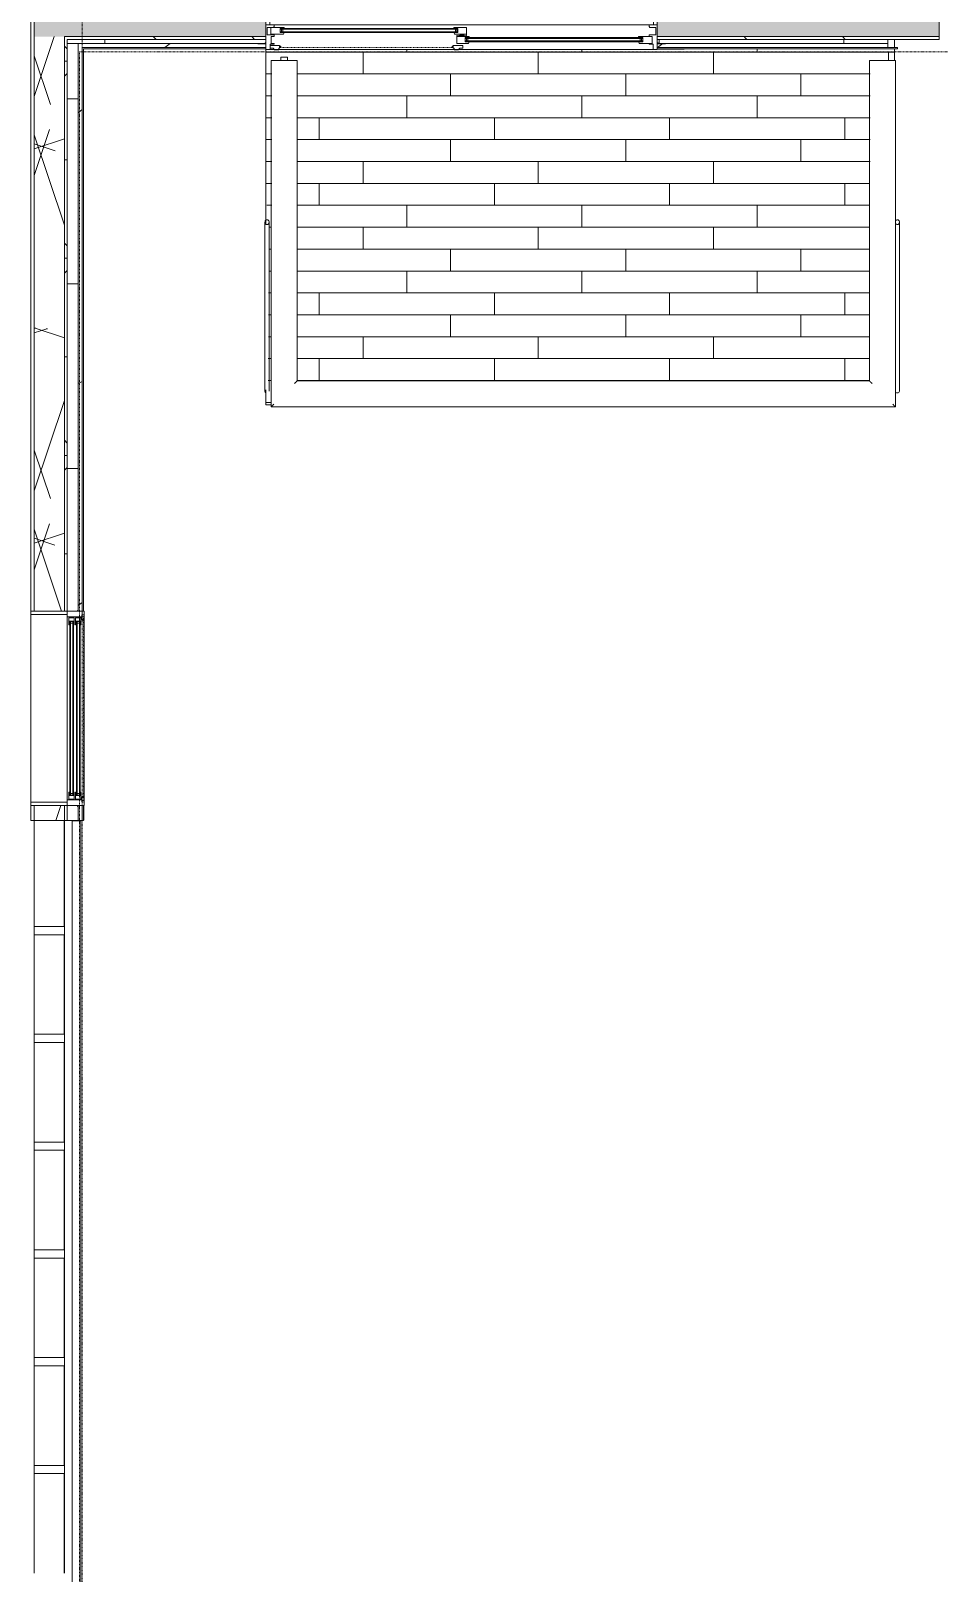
# Model space of a CAD drawing. Header units: inches. Extents: x -1559 to 1959, y 9767 to 12269.
# Drawn here: x 459 to 624.9, y 10969.5 to 11251.2 of the extents above; entities that cross this region are included whole.
import ezdxf

# ---------------------------------------------------------------- set-up
doc = ezdxf.new("R2010")
doc.units = ezdxf.units.IN
doc.header["$MEASUREMENT"] = 0
for name, pattern in [('Dash', [0.25, 0.125, -0.125]), ('Dash 1_16_', [0.125, 0.0625, -0.0625]), ('Double Dash 3_8_', [1, 0.375, -0.125, 0.125, -0.125, 0.125, -0.125])]:
    doc.linetypes.add(name, pattern=pattern)
for name, color, linetype, lineweight in [('0-1', 7, 'Continuous', 5), ('0-2', 7, 'Continuous', 9), ('0-3', 250, 'Double Dash 3_8_', 15), ('A-DETL-GENF', 92, 'Continuous', 9), ('A-DETL-GENF-1', 7, 'Continuous', 9), ('A-DETL-GENF-HDLN-1', 7, 'Dash', 9), ('A-DETL-GENF-HDLN-2', 1, 'Continuous', 9), ('A-DOOR', 31, 'Continuous', 9), ('A-DOOR-1', 7, 'Continuous', 9), ('A-DOOR-FRAM-1', 7, 'Continuous', 9), ('A-FLOR-1', 7, 'Continuous', 9), ('A-FLOR-HRAL-1', 7, 'Continuous', 9), ('A-FLOR-PATT-1', 252, 'Continuous', 9), ('A-GLAZ', 151, 'Continuous', 9), ('A-GLAZ-1', 7, 'Continuous', 9), ('A-GLAZ-CWMG-1', 7, 'Continuous', 9), ('A-GLAZ-CWMG-2', 252, 'Continuous', 9), ('A-WALL-1', 7, 'Continuous', 9), ('A-WALL-PATT-1', 8, 'Continuous', 9), ('A-WALL-PATT-2', 253, 'Continuous', 9), ('C-PROP-LINE-2', 250, 'Dash 1_16_', 15), ('S-BEAM-1', 7, 'Continuous', 9)]:
    doc.layers.add(name, color=color, linetype=linetype, lineweight=lineweight)
pattern_1 = [(216.87, (36, 90), (269.999678, 180.000482), [45, -405]), (206.565, (90, 63), (-90.00047, -89.99987), [100.623, -100.623]), (198.435, (90, 18), (-179.999294, -90.00048), [56.921, -227.684])]
pattern_2 = [(0, (0, 0), (0, 33.75), []), (90, (0, 0), (-33.75, 2e-15), [])]
pattern_3 = [(0, (0, 0), (0, 17.993), []), (315, (0, 0), (17.993039, 0), [25.446, -25.446]), (45, (0, 0), (17.993039, 0), [25.446, -25.446])]
pattern_4 = [(161.57, (1.8, 1.8), (-14.4010124, -0.0012439), [0, -102.456, 11.376, 0]), (18.43, (-1.8, 1.8), (-14.4010124, 0.0012439), [0, -102.456, 11.376, 0]), (108.43, (1.8, 1.8), (7.1973965, -36.003153), [34.146, -79.686]), (71.57, (-1.8, 1.8), (7.1973965, 36.003153), [34.146, -79.686])]

# ---------------------------------------------------------------- blocks, each defined once
blk = doc.blocks.new('Rectangular Mullion - Stud - Base_Head-1769174-KEY PLAN - 3RD FLOOR')
at = {"layer": 'A-GLAZ-CWMG-2'}
h = blk.add_hatch(dxfattribs=at)
h.set_pattern_fill('FP_6', color=256, style=0, pattern_type=2)
h.set_pattern_definition([(90, (-3406.924, 11077.751), (-8, 5e-16), [])])
h.paths.add_polyline_path([(-3404.17, 11067.91), (-3404.17, 11086.09), (-3409.67, 11086.09), (-3409.67, 11067.91)], flags=0)
at = {"layer": 'A-GLAZ-CWMG-1'}
for p, q in [((-3409.67, 11086.09), (-3409.67, 11067.91)), ((-3404.17, 11067.91), (-3404.17, 11086.09))]:
    blk.add_line(p, q, dxfattribs=at)
blk = doc.blocks.new('Rectangular Mullion - Stud - Vertical-3211723-KEY PLAN - 3RD FLOOR')
at = {"layer": 'A-GLAZ-CWMG-1'}
for p, q in [((0, 2.75), (1.5, 2.75)), ((0, -2.75), (0, 2.75)), ((1.5, 2.75), (1.5, -2.75)), ((1.5, -2.75), (0, -2.75))]:
    blk.add_line(p, q, dxfattribs=at)
blk = doc.blocks.new('Rectangular Mullion - Stud - Vertical-V3-KEY PLAN - 3RD FLOOR')
at = {"layer": 'A-GLAZ-CWMG-1'}
for p, q in [((0, 2.75), (1.5, 2.75)), ((0, -2.75), (0, 2.75)), ((1.5, 2.75), (1.5, -2.75)), ((1.5, -2.75), (0, -2.75))]:
    blk.add_line(p, q, dxfattribs=at)
blk = doc.blocks.new('Rectangular Mullion - Stud - Vertical-V4-KEY PLAN - 3RD FLOOR')
at = {"layer": 'A-GLAZ-CWMG-1'}
for p, q in [((0, 2.75), (1.5, 2.75)), ((0, -2.75), (0, 2.75)), ((1.5, 2.75), (1.5, -2.75)), ((1.5, -2.75), (0, -2.75))]:
    blk.add_line(p, q, dxfattribs=at)
blk = doc.blocks.new('Rectangular Mullion - Stud - Vertical-V5-KEY PLAN - 3RD FLOOR')
at = {"layer": 'A-GLAZ-CWMG-1'}
for p, q in [((0, 2.75), (1.5, 2.75)), ((0, -2.75), (0, 2.75)), ((1.5, 2.75), (1.5, -2.75)), ((1.5, -2.75), (0, -2.75))]:
    blk.add_line(p, q, dxfattribs=at)
blk = doc.blocks.new('Rectangular Mullion - Stud - Vertical-V6-KEY PLAN - 3RD FLOOR')
at = {"layer": 'A-GLAZ-CWMG-1'}
for p, q in [((0, 2.75), (1.5, 2.75)), ((0, -2.75), (0, 2.75)), ((1.5, 2.75), (1.5, -2.75)), ((1.5, -2.75), (0, -2.75))]:
    blk.add_line(p, q, dxfattribs=at)
blk = doc.blocks.new('Rectangular Mullion - Stud - Vertical-V7-KEY PLAN - 3RD FLOOR')
at = {"layer": 'A-GLAZ-CWMG-1'}
for p, q in [((0, 2.75), (1.5, 2.75)), ((0, -2.75), (0, 2.75)), ((1.5, 2.75), (1.5, -2.75)), ((1.5, -2.75), (0, -2.75))]:
    blk.add_line(p, q, dxfattribs=at)
blk = doc.blocks.new('Window-Double_Hung-Marvin-Essential - ESDH3066 - 3rd floor-3357215-KEY PLAN - 3RD FLOOR')
at = {"layer": 'A-DETL-GENF-HDLN-1'}
blk.add_line((16.1, 4.84), (-16.5, 4.84), dxfattribs=at)
at = {"layer": 'A-DETL-GENF-HDLN-2'}
for p, q in [((-19.25, 3.86), (-19.25, 3.81)), ((-17.75, 3.86), (-19.25, 3.86)), ((-19.25, 3.81), (-17.9, 3.81)), ((-17.9, 3.81), (-17.9, 3.7)), ((-17.9, 3.7), (-17.75, 3.7)), ((-17.75, 4.91), (-17.16, 4.91)), ((-17.75, 4.91), (-17.75, 1.81)), ((-17.08, 4.5), (-17.16, 4.91)), ((-17.08, 4.5), (-16.19, 4.5)), ((-16.85, 4.87), (-16.85, 4.5)), ((-16.3, 4.87), (-16.85, 4.87)), ((-16.38, 4.4), (-16.72, 4.4)), ((-16.72, 4.4), (-16.72, 1.81)), ((-15.34, 4.31), (-16.56, 4.31)), ((-16.56, 3.37), (-16.56, 4.31)), ((-16.56, 3.37), (-15.34, 3.37)), ((-15.34, 3.09), (-16.56, 3.09)), ((-16.56, 2.16), (-16.56, 3.09)), ((-16.38, 4.5), (-16.38, 4.4)), ((-16.3, 4.64), (-16.3, 4.87)), ((-16.18, 4.64), (-16.3, 4.64)), ((-16.19, 4.59), (-16.1, 4.59)), ((-16.19, 4.5), (-16.19, 4.59)), ((-16.18, 4.84), (-16.1, 4.84)), ((-16.18, 4.84), (-16.18, 4.64)), ((-16.1, 4.59), (-16.1, 4.84)), ((-15.94, 3.49), (-15.94, 4.21)), ((-15.94, 4.21), (-15.28, 4.21)), ((-15.28, 3.49), (-15.94, 3.49)), ((-15.94, 2.27), (-15.94, 2.99)), ((-15.94, 2.99), (-15.28, 2.99)), ((-15.84, 3.51), (-15.84, 4.2)), ((-15.84, 2.29), (-15.84, 2.98)), ((-15.54, 3.63), (-15.54, 4.07)), ((-15.54, 2.42), (-15.54, 2.85)), ((-15.34, 4.31), (-15.28, 4.25)), ((-15.34, 3.37), (-15.28, 3.44)), ((-15.34, 3.09), (-15.28, 3.03)), ((-15.28, 4.21), (-15.28, 4.25)), ((-15.28, 3.44), (-15.28, 3.49)), ((-15.28, 2.99), (-15.28, 3.03)), ((15.34, 4.31), (15.28, 4.25)), ((15.28, 4.21), (15.28, 4.25)), ((15.94, 4.21), (15.28, 4.21)), ((15.28, 3.44), (15.28, 3.49)), ((15.28, 3.49), (15.94, 3.49)), ((15.34, 3.37), (15.28, 3.44)), ((15.34, 3.09), (15.28, 3.03)), ((15.28, 2.99), (15.28, 3.03)), ((15.94, 2.99), (15.28, 2.99)), ((15.34, 4.31), (16.56, 4.31)), ((16.56, 3.37), (15.34, 3.37)), ((15.34, 3.09), (16.56, 3.09)), ((15.54, 3.63), (15.54, 4.07)), ((15.54, 2.42), (15.54, 2.85)), ((15.84, 3.51), (15.84, 4.2)), ((15.84, 2.29), (15.84, 2.98)), ((15.94, 3.49), (15.94, 4.21)), ((15.94, 2.27), (15.94, 2.99)), ((16.18, 4.84), (16.1, 4.84)), ((16.1, 4.59), (16.1, 4.84)), ((16.19, 4.59), (16.1, 4.59)), ((16.18, 4.84), (16.18, 4.64)), ((16.18, 4.64), (16.3, 4.64)), ((16.19, 4.5), (16.19, 4.59)), ((17.08, 4.5), (16.19, 4.5)), ((16.3, 4.64), (16.3, 4.87)), ((16.3, 4.87), (16.85, 4.87)), ((16.38, 4.5), (16.38, 4.4)), ((16.38, 4.4), (16.72, 4.4)), ((16.56, 3.37), (16.56, 4.31)), ((16.56, 2.16), (16.56, 3.09)), ((16.72, 4.4), (16.72, 1.81)), ((16.85, 4.87), (16.85, 4.5)), ((17.08, 4.5), (17.16, 4.91)), ((17.75, 4.91), (17.16, 4.91)), ((17.75, 4.91), (17.75, 1.81)), ((17.75, 3.86), (19.25, 3.86)), ((17.9, 3.7), (17.75, 3.7)), ((17.9, 3.81), (17.9, 3.7)), ((19.25, 3.81), (17.9, 3.81)), ((19.25, 3.86), (19.25, 3.81)), ((-16.72, 1.81), (-17.75, 1.81)), ((-17.13, 1.78), (-17.13, -4.81)), ((-16.56, 2.16), (-15.34, 2.16)), ((-15.28, 2.27), (-15.94, 2.27)), ((-15.34, 2.16), (-15.28, 2.22)), ((-15.28, 2.22), (-15.28, 2.27)), ((15.28, 2.22), (15.28, 2.27)), ((15.28, 2.27), (15.94, 2.27)), ((15.34, 2.16), (15.28, 2.22)), ((16.56, 2.16), (15.34, 2.16)), ((16.72, 1.81), (17.75, 1.81)), ((17.12, -4.81), (17.12, 1.78)), ((-17.13, -4.81), (-17.75, -4.81)), ((17.12, -4.81), (17.75, -4.81))]:
    blk.add_line(p, q, dxfattribs=at)
at = {"layer": 'A-GLAZ'}
for p, q in [((15.84, 4.2), (-15.84, 4.2)), ((15.84, 4.07), (-15.84, 4.07)), ((15.84, 3.63), (-15.84, 3.63)), ((15.84, 3.51), (-15.84, 3.51)), ((15.84, 2.98), (-15.84, 2.98)), ((15.84, 2.85), (-15.84, 2.85)), ((15.84, 2.42), (-15.84, 2.42)), ((15.84, 2.29), (-15.84, 2.29))]:
    blk.add_line(p, q, dxfattribs=at)
at = {"layer": 'A-GLAZ-1'}
for p, q in [((17.75, 4.91), (-17.75, 4.91)), ((-17.75, 4.91), (-17.75, 1.81)), ((17.75, 1.81), (17.75, 4.91)), ((20.4, 4.87), (17.75, 4.87)), ((17.75, 4.81), (20.4, 4.81)), ((20.4, 4.81), (20.4, 4.87)), ((-17.75, 1.81), (17.75, 1.81)), ((-17.75, 1.78), (-17.75, -4.81)), ((17.75, -4.81), (17.75, 1.78)), ((-17.75, -4.81), (17.75, -4.81))]:
    blk.add_line(p, q, dxfattribs=at)
blk = doc.blocks.new('Rectangular Mullion - Stud - Base_Head-2194499-KEY PLAN - 3RD FLOOR')
at = {"layer": 'A-GLAZ-CWMG-2'}
h = blk.add_hatch(dxfattribs=at)
h.set_pattern_fill('FP_9', color=256, style=0, pattern_type=2)
h.set_pattern_definition([(90, (-3406.924, 11097.291), (-8, 5e-16), [])])
h.paths.add_polyline_path([(-3404.17, 11087.59), (-3404.17, 11106.99), (-3409.67, 11106.99), (-3409.67, 11087.59)], flags=0)
at = {"layer": 'A-GLAZ-CWMG-1'}
for p, q in [((-3409.67, 11106.99), (-3409.67, 11087.59)), ((-3404.17, 11087.59), (-3404.17, 11106.99))]:
    blk.add_line(p, q, dxfattribs=at)
blk = doc.blocks.new('Door-Sliding-Marvin-2_Panel_Patio_Door-Essential - MARVIN ESSENTIAL SLIDING - 6_-0_X6_-10_ - 3RD FLOOR-V14-KEY PLAN - 3RD FLOOR')
at = {"layer": 'A-DETL-GENF'}
for p, q in [((-37.25, 3.19), (-37.25, 3.23)), ((-35.75, 3.23), (-37.25, 3.23)), ((-35.91, 3.19), (-37.25, 3.19)), ((-35.91, 3.19), (-35.91, 3.08)), ((-35.75, 3.08), (-35.91, 3.08)), ((-35, 4.28), (-35.75, 4.28)), ((-35.75, 4.28), (-35.75, -0.19)), ((-35, 3.31), (-35, 4.28)), ((-34.25, 3.31), (-35, 3.31)), ((-34.81, 3.19), (-32.46, 3.19)), ((-34.81, 1.94), (-34.81, 3.19)), ((-34.25, 3.19), (-34.25, 3.31)), ((-32.38, 2.87), (-33.09, 2.87)), ((-33.09, 2.87), (-33.09, 2.12)), ((-32.98, 2.72), (-32.98, 2.87)), ((-32.46, 3.19), (-32.38, 2.87)), ((-35.5, 1.63), (-35.5, 0.25)), ((-35.5, 1.63), (-34.25, 1.63)), ((-35.5, 0.25), (-34.39, 0.25)), ((-32.41, 1.94), (-34.81, 1.94)), ((-34.39, 0.25), (-34.25, 0.1)), ((-34.25, 1.63), (-34.25, 1.94)), ((-34.25, -0.19), (-34.25, 0.1)), ((-33.09, 2.12), (-32.34, 2.12)), ((-32.98, 2.27), (-32.98, 2.12)), ((-32.34, 2), (-32.41, 1.94)), ((-32.34, 2.12), (-32.34, 2)), ((-35.75, -0.19), (-34.25, -0.19)), ((-35.06, -0.22), (-35.75, -0.22)), ((-35.75, -0.22), (-35.75, -4.19)), ((-35.06, -4.19), (-35.06, -0.22)), ((35.06, -0.22), (35.06, -4.19)), ((35.75, -0.22), (35.06, -0.22)), ((35.75, -4.19), (35.75, -0.22)), ((-35.75, -4.19), (-35.06, -4.19)), ((35.06, -4.19), (35.75, -4.19))]:
    blk.add_line(p, q, dxfattribs=at)
at = {"layer": 'A-DETL-GENF-1'}
for p, q in [((-32.87, 2.72), (-32.87, 2.27)), ((-32.61, 2.72), (-32.61, 2.27))]:
    blk.add_line(p, q, dxfattribs=at)
at = {"layer": 'A-DETL-GENF-HDLN-1'}
blk.add_line((1.75, 3.94), (33.01, 3.94), dxfattribs=at)
at = {"layer": 'A-DETL-GENF-HDLN-2'}
for p, q in [((-1.29, 3.19), (-1.38, 2.87)), ((-1.38, 2.87), (-0.66, 2.87)), ((0.87, 3.19), (-1.29, 3.19)), ((-0.77, 2.72), (-0.77, 2.87)), ((-0.66, 2.87), (-0.66, 2.12)), ((-0.24, 4.05), (-0.24, 3.53)), ((0.34, 4.05), (-0.24, 4.05)), ((-0.24, 3.53), (1.51, 3.53)), ((0.6, 4.36), (0.34, 4.05)), ((1.35, 4.36), (0.6, 4.36)), ((0.87, 1.72), (0.87, 3.19)), ((1.35, 4.05), (1.35, 4.36)), ((1.35, 4.05), (1.51, 4.05)), ((1.51, 3.69), (1.51, 4.05)), ((1.71, 3.69), (1.51, 3.69)), ((1.51, 3.65), (1.75, 3.65)), ((1.51, 3.53), (1.51, 3.65)), ((1.64, 3.83), (1.64, 3.94)), ((1.75, 3.94), (1.64, 3.94)), ((1.64, 3.83), (1.71, 3.83)), ((1.71, 3.83), (1.71, 3.69)), ((1.75, 3.65), (1.75, 3.94)), ((33.01, 3.94), (33.12, 3.94)), ((33.01, 3.65), (33.01, 3.94)), ((33.25, 3.65), (33.01, 3.65)), ((33.12, 3.83), (33.05, 3.83)), ((33.05, 3.83), (33.05, 3.69)), ((33.05, 3.69), (33.25, 3.69)), ((33.12, 3.83), (33.12, 3.94)), ((33.25, 3.69), (33.25, 4.05)), ((33.41, 4.05), (33.25, 4.05)), ((33.25, 3.53), (33.25, 3.65)), ((35, 3.53), (33.25, 3.53)), ((33.41, 4.05), (33.41, 4.36)), ((33.41, 4.36), (34.16, 4.36)), ((34.16, 4.36), (34.42, 4.05)), ((34.25, 3.19), (34.25, 3.31)), ((34.25, 3.31), (35, 3.31)), ((34.81, 3.19), (34.25, 3.19)), ((34.42, 4.05), (35, 4.05)), ((34.81, 1.94), (34.81, 3.19)), ((35, 4.28), (35.75, 4.28)), ((35, 3.31), (35, 4.28)), ((35.75, 4.28), (35.75, -0.19)), ((35.75, 3.23), (37.25, 3.23)), ((35.75, 3.08), (35.9, 3.08)), ((35.9, 3.19), (35.9, 3.08)), ((35.9, 3.19), (37.25, 3.19)), ((37.25, 3.19), (37.25, 3.23)), ((-32.87, 2.72), (-32.87, 2.27)), ((-32.61, 2.72), (-32.61, 2.27)), ((-0.66, 2.12), (-1.41, 2.12)), ((-1.41, 2.12), (-1.41, 2)), ((-1.41, 2), (-1.34, 1.94)), ((-1.34, 1.94), (0.87, 1.94)), ((-1.14, 2.72), (-1.14, 2.27)), ((-0.88, 2.72), (-0.88, 2.27)), ((0.24, 1.82), (-0.88, 1.72)), ((-0.88, 0.25), (-0.88, 1.72)), ((-0.88, 1.5), (1.29, 1.5)), ((1.34, 0.25), (-0.88, 0.25)), ((-0.77, 2.27), (-0.77, 2.12)), ((-0.43, 1.68), (0.43, 1.76)), ((-0.43, 1.58), (-0.43, 1.68)), ((-0.24, 1.58), (-0.43, 1.58)), ((-0.24, 1.62), (0.87, 1.72)), ((-0.24, 1.62), (-0.24, 1.7)), ((-0.24, 1.51), (-0.24, 1.58)), ((0.24, 1.93), (0.24, 1.86)), ((0.24, 1.86), (0.43, 1.86)), ((0.24, 1.82), (0.24, 1.74)), ((0.43, 1.86), (0.43, 1.76)), ((0.66, 1.19), (0.66, 0.44)), ((1.37, 1.19), (0.66, 1.19)), ((0.66, 0.44), (1.41, 0.44)), ((0.77, 1.04), (0.77, 1.19)), ((0.77, 0.58), (0.77, 0.44)), ((0.88, 1.04), (0.88, 0.58)), ((1.14, 1.04), (1.14, 0.58)), ((1.29, 1.5), (1.37, 1.19)), ((1.41, 0.31), (1.34, 0.25)), ((1.41, 0.44), (1.41, 0.31)), ((33.16, 0.44), (32.41, 0.44)), ((32.41, 0.44), (32.41, 0.31)), ((32.41, 0.31), (32.47, 0.25)), ((32.52, 1.5), (32.44, 1.19)), ((32.44, 1.19), (33.16, 1.19)), ((32.47, 0.25), (34.84, 0.25)), ((34.84, 1.5), (32.52, 1.5)), ((32.68, 1.04), (32.68, 0.58)), ((32.93, 1.04), (32.93, 0.58)), ((33.04, 1.04), (33.04, 1.19)), ((33.04, 0.58), (33.04, 0.44)), ((33.16, 1.19), (33.16, 0.44)), ((34.81, 1.94), (34.25, 1.94)), ((34.25, 1.63), (34.25, 1.94)), ((35.5, 1.63), (34.25, 1.63)), ((34.39, 0.25), (34.25, 0.1)), ((34.25, -0.19), (34.25, 0.1)), ((35.5, 0.25), (34.39, 0.25)), ((34.84, 0.25), (34.84, 1.5)), ((35.5, 1.63), (35.5, 0.25)), ((35.75, -0.19), (34.25, -0.19))]:
    blk.add_line(p, q, dxfattribs=at)
at = {"layer": 'A-DOOR'}
for p, q in [((-32.98, 2.87), (-0.77, 2.87)), ((-32.98, 2.72), (-0.77, 2.72)), ((-32.98, 2.27), (-0.77, 2.27)), ((-32.98, 2.12), (-0.77, 2.12)), ((0.77, 1.19), (33.04, 1.19)), ((0.77, 1.04), (33.04, 1.04)), ((0.77, 0.58), (33.04, 0.58)), ((0.77, 0.44), (33.04, 0.44))]:
    blk.add_line(p, q, dxfattribs=at)
at = {"layer": 'A-DOOR-1'}
for p, q in [((-35.75, 4.25), (-40.68, 4.25)), ((-40.68, 4.25), (-40.68, 4.19))]:
    blk.add_line(p, q, dxfattribs=at)
at = {"layer": 'A-DOOR-FRAM-1'}
for p, q in [((35.75, 4.28), (-35.75, 4.28)), ((-35.75, 4.28), (-35.75, -0.19)), ((35.75, -0.19), (35.75, 4.28)), ((-35.75, -0.19), (35.75, -0.19))]:
    blk.add_line(p, q, dxfattribs=at)
blk = doc.blocks.new('Railing - Baluster_01-2700443-KEY PLAN - 3RD FLOOR')
at = {"layer": 'A-FLOR-HRAL-1'}
for p, q in [((-0.59, 1.18), (0.59, 1.18)), ((-0.59, 0.59), (-0.59, 1.18)), ((0.59, 1.18), (0.59, 0.59))]:
    blk.add_line(p, q, dxfattribs=at)
blk = doc.blocks.new('Railing - Railing-3282124-KEY PLAN - 3RD FLOOR')
at = {"layer": 'A-FLOR-HRAL-1'}
for p, q in [((-3366.37, 11245.78), (-3366.37, 11182.53)), ((-3366.37, 11245.78), (-3365.9, 11245.78)), ((-3365.9, 11245.78), (-3362.12, 11245.78)), ((-3362.12, 11245.78), (-3361.65, 11245.78)), ((-3361.65, 11187.25), (-3361.65, 11245.78)), ((-3257.05, 11245.78), (-3257.05, 11187.25)), ((-3257.05, 11245.78), (-3256.58, 11245.78)), ((-3256.58, 11245.78), (-3252.8, 11245.78)), ((-3252.8, 11245.78), (-3252.32, 11245.78)), ((-3252.32, 11216.27), (-3252.32, 11245.78)), ((-3252.32, 11182.53), (-3252.32, 11211.94)), ((-3257.05, 11187.25), (-3361.65, 11187.25)), ((-3366.37, 11182.53), (-3252.32, 11182.53))]:
    blk.add_line(p, q, dxfattribs=at)
for points, knots in [([(-3362.12, 11186.78), (-3362.08, 11186.82), (-3362.02, 11186.88), (-3361.94, 11186.96), (-3361.89, 11187.01), (-3361.86, 11187.04), (-3361.82, 11187.08), (-3361.79, 11187.11), (-3361.77, 11187.13), (-3361.74, 11187.16), (-3361.71, 11187.19), (-3361.68, 11187.22), (-3361.66, 11187.24), (-3361.65, 11187.25), (-3361.65, 11187.25)], [0, 0, 0, 0, 0.166667, 0.25, 0.333333, 0.375, 0.416667, 0.5, 0.541667, 0.583333, 0.666667, 0.75, 0.833333, 1, 1, 1, 1]), ([(-3256.58, 11186.78), (-3256.62, 11186.82), (-3256.68, 11186.88), (-3256.76, 11186.96), (-3256.8, 11187.01), (-3256.84, 11187.04), (-3256.87, 11187.08), (-3256.9, 11187.11), (-3256.93, 11187.13), (-3256.96, 11187.16), (-3256.99, 11187.19), (-3257.01, 11187.22), (-3257.04, 11187.24), (-3257.05, 11187.25), (-3257.05, 11187.25)], [0, 0, 0, 0, 0.166667, 0.25, 0.333333, 0.375, 0.416667, 0.5, 0.541667, 0.583333, 0.666667, 0.75, 0.833333, 1, 1, 1, 1]), ([(-3366.37, 11182.53), (-3366.37, 11182.53), (-3366.36, 11182.54), (-3366.34, 11182.56), (-3366.31, 11182.59), (-3366.28, 11182.62), (-3366.26, 11182.64), (-3366.23, 11182.67), (-3366.19, 11182.71), (-3366.15, 11182.75), (-3366.11, 11182.79), (-3366.07, 11182.83), (-3366, 11182.9), (-3365.94, 11182.96), (-3365.9, 11183)], [0, 0, 0, 0, 0.166667, 0.25, 0.333333, 0.416667, 0.458333, 0.5, 0.583333, 0.666667, 0.708333, 0.75, 0.833333, 1, 1, 1, 1]), ([(-3252.32, 11182.53), (-3252.32, 11182.53), (-3252.33, 11182.54), (-3252.36, 11182.56), (-3252.39, 11182.59), (-3252.41, 11182.62), (-3252.44, 11182.64), (-3252.47, 11182.67), (-3252.51, 11182.71), (-3252.55, 11182.75), (-3252.59, 11182.79), (-3252.62, 11182.83), (-3252.69, 11182.9), (-3252.75, 11182.96), (-3252.8, 11183)], [0, 0, 0, 0, 0.166667, 0.25, 0.333333, 0.416667, 0.458333, 0.5, 0.583333, 0.666667, 0.708333, 0.75, 0.833333, 1, 1, 1, 1])]:
    blk.add_open_spline(points, degree=3, knots=knots, dxfattribs=at)
blk.add_blockref('Railing - Baluster_01-2700443-KEY PLAN - 3RD FLOOR', (-3364.01, 11245.19))
blk = doc.blocks.new('Walls 57 - Walls 1-3282069-KEY PLAN - 3RD FLOOR')
at = {"layer": 'S-BEAM-1'}
for p, q in [((-3367.52, 11216.27), (-3367.52, 11185.38)), ((-3366.77, 11185.38), (-3366.77, 11216.27))]:
    blk.add_line(p, q, dxfattribs=at)
at = {"layer": 'S-BEAM-1', "flags": 128}
for points in [[(-3366.77, 11216.27), (-3366.78, 11216.38), (-3366.82, 11216.47), (-3366.87, 11216.56), (-3366.94, 11216.63), (-3367.02, 11216.68), (-3367.1, 11216.71), (-3367.19, 11216.71), (-3367.28, 11216.68), (-3367.36, 11216.63), (-3367.43, 11216.56), (-3367.48, 11216.47), (-3367.51, 11216.38), (-3367.52, 11216.27)], [(-3367.52, 11216.27), (-3367.51, 11216.16), (-3367.48, 11216.07), (-3367.43, 11215.98), (-3367.36, 11215.91), (-3367.28, 11215.86), (-3367.19, 11215.83), (-3367.1, 11215.83), (-3367.02, 11215.86), (-3366.94, 11215.91), (-3366.87, 11215.98), (-3366.82, 11216.07), (-3366.78, 11216.16), (-3366.77, 11216.27)]]:
    blk.add_lwpolyline(points, dxfattribs=at)
at = {"layer": 'S-BEAM-1'}
blk.add_ellipse((-3367.15, 11185.38), major_axis=(0.375, 0), ratio=0.850805, start_param=3.141593, end_param=4.18879, dxfattribs=at)
blk = doc.blocks.new('Walls 58 - Walls 1-3282078-KEY PLAN - 3RD FLOOR')
at = {"layer": 'S-BEAM-1'}
for p, q in [((-3252.32, 11216.27), (-3252.32, 11210.93)), ((-3251.57, 11185.38), (-3251.57, 11216.27))]:
    blk.add_line(p, q, dxfattribs=at)
at = {"layer": 'S-BEAM-1', "flags": 128}
for points in [[(-3251.57, 11216.27), (-3251.58, 11216.38), (-3251.62, 11216.47), (-3251.67, 11216.56), (-3251.74, 11216.63), (-3251.82, 11216.68), (-3251.9, 11216.71), (-3251.99, 11216.71), (-3252.08, 11216.68), (-3252.16, 11216.63), (-3252.23, 11216.56), (-3252.28, 11216.47), (-3252.31, 11216.38), (-3252.32, 11216.27)], [(-3252.32, 11216.27), (-3252.31, 11216.16), (-3252.28, 11216.07), (-3252.23, 11215.98), (-3252.16, 11215.91), (-3252.08, 11215.86), (-3251.99, 11215.83), (-3251.9, 11215.83), (-3251.82, 11215.86), (-3251.74, 11215.91), (-3251.67, 11215.98), (-3251.62, 11216.07), (-3251.58, 11216.16), (-3251.57, 11216.27)]]:
    blk.add_lwpolyline(points, dxfattribs=at)
at = {"layer": 'S-BEAM-1'}
blk.add_ellipse((-3251.95, 11185.38), major_axis=(0.375, 0), ratio=0.850805, start_param=3.141593, end_param=6.283185, dxfattribs=at)
blk = doc.blocks.new('Family - ___-2835860-KEY PLAN - 3RD FLOOR')
at = {"layer": 'C-PROP-LINE-2'}
for p, q in [((-2067.92, 11247.39), (-3401.42, 11247.39)), ((-3401.42, 11247.39), (-3401.42, 10851.39))]:
    blk.add_line(p, q, dxfattribs=at)
blk = doc.blocks.new('Family - ___-2835903-KEY PLAN - 3RD FLOOR')
at = {"layer": 'C-PROP-LINE-2'}
blk.add_line((-3400.92, 11276.29), (-3400.92, 10822.49), dxfattribs=at)
blk = doc.blocks.new('Family - ___-2835932-KEY PLAN - 3RD FLOOR')
at = {"layer": 'C-PROP-LINE-2'}
for p, q in [((-2067.92, 11247.39), (-3401.42, 11247.39)), ((-3401.42, 11247.39), (-3401.42, 10851.39))]:
    blk.add_line(p, q, dxfattribs=at)
blk = doc.blocks.new('CTR - 1st Phase - Shell_rvt-1-KEY PLAN - 3RD FLOOR')
at = {"layer": 'A-FLOR-PATT-1'}
h = blk.add_hatch(dxfattribs=at)
h.set_pattern_fill('FP_21', color=256, style=0, pattern_type=2)
h.set_pattern_definition([(0, (-2736.324, 12143.327), (0, 4), []), (90, (-2736.324, 12143.327), (-8, 8), [4, -28]), (90, (-2720.324, 12147.327), (-8, 8), [4, -28])])
h.paths.add_polyline_path([(-3366.37, 11182.89), (-3366.23, 11245.78), (-3364.6, 11245.78), (-3364.48, 11246.37), (-3363.42, 11246.37), (-3363.42, 11245.78), (-3361.65, 11245.78), (-3361.65, 11187.25), (-3257.05, 11187.25), (-3256.91, 11245.78), (-3252.51, 11245.78), (-3252.67, 11247.89), (-3367.34, 11247.8), (-3367.19, 11215.83), (-3366.87, 11215.98), (-3366.77, 11216.27), (-3366.94, 11185.65), (-3367.25, 11185.58), (-3367.34, 11185.44), (-3367.34, 11182.89)], flags=0)
h.paths.add_polyline_path([(-3253.7, 11248.14), (-3252.51, 11248.14), (-3252.51, 11249.64), (-3253.7, 11249.64), (-3253.7, 11248.89)], flags=0)
at = {"layer": 'A-WALL-PATT-1'}
h = blk.add_hatch(dxfattribs=at)
h.set_pattern_fill('FP_2', color=256, style=0, pattern_type=2)
h.set_pattern_definition(pattern_1)
h.paths.add_polyline_path([(-2330.72, 11248.14), (-2292.14, 11248.14), (-2292.14, 11248.89), (-2333.44, 11248.89), (-2333.44, 11248.14), (-2332.92, 11248.14)], flags=0)
h.paths.add_polyline_path([(-2451.12, 11248.14), (-2445.74, 11248.14), (-2445.74, 11248.89), (-2563.77, 11248.89), (-2563.77, 11248.14)], flags=0)
h.paths.add_polyline_path([(-2138.54, 11248.14), (-2138.54, 11248.89), (-2220.64, 11248.89), (-2220.64, 11248.14), (-2180.94, 11248.14)], flags=0)
h.paths.add_polyline_path([(-2103.04, 11248.14), (-2068.67, 11248.14), (-2068.67, 11248.89), (-2103.04, 11248.89)], flags=0)
h.paths.add_polyline_path([(-2383.58, 11248.14), (-2368.94, 11248.14), (-2368.94, 11248.89), (-2410.24, 11248.89), (-2410.24, 11248.14)], flags=0)
h.paths.add_polyline_path([(-3253.7, 11248.14), (-3253.7, 11248.89), (-3295.84, 11248.89), (-3295.84, 11248.14), (-3256.58, 11248.14)], flags=0)
h.paths.add_polyline_path([(-2653.77, 11248.14), (-2635.28, 11248.14), (-2635.28, 11248.89), (-2674.76, 11248.89), (-2674.76, 11248.14)], flags=0)
h.paths.add_polyline_path([(-2873.29, 11248.14), (-2868.14, 11248.14), (-2868.14, 11248.89), (-2947.84, 11248.89), (-2947.84, 11248.14), (-2890.18, 11248.14)], flags=0)
h.paths.add_polyline_path([(-3098.47, 11248.14), (-3098.47, 11248.89), (-3098.98, 11248.89), (-3098.98, 11248.14)], flags=0)
h.paths.add_polyline_path([(-2754.69, 11248.14), (-2754.69, 11248.89), (-2796.64, 11248.89), (-2796.64, 11248.14), (-2755.09, 11248.14)], flags=0)
h.paths.add_polyline_path([(-3062.97, 11248.14), (-3023.49, 11248.14), (-3023.49, 11248.89), (-3062.97, 11248.89)], flags=0)
h.paths.add_polyline_path([(-2599.27, 11248.14), (-2599.27, 11248.89), (-2599.78, 11248.89), (-2599.78, 11248.14)], flags=0)
h.paths.add_polyline_path([(-3194.14, 11248.14), (-3134.48, 11248.14), (-3134.48, 11248.89), (-3212.17, 11248.89), (-3212.17, 11248.14)], flags=0)
h.paths.add_polyline_path([(-3367.34, 11248.14), (-3367.34, 11248.89), (-3401.67, 11248.89), (-3401.67, 11248.14), (-3371.45, 11248.14)], flags=0)
h = blk.add_hatch(dxfattribs=at)
h.set_pattern_fill('FP_2', color=256, style=0, pattern_type=2)
h.set_pattern_definition(pattern_1)
h.paths.add_polyline_path([(-3401.67, 11106.99), (-3400.92, 11106.99), (-3400.92, 11109.7), (-3401.67, 11109.7)], flags=0)
h.paths.add_polyline_path([(-3400.92, 11145.2), (-3400.92, 11248.14), (-3401.67, 11248.14), (-3401.67, 11145.2)], flags=0)
at = {"layer": 'A-WALL-PATT-2'}
h = blk.add_hatch(dxfattribs=at)
h.set_pattern_fill('FP_5', color=256, style=0, pattern_type=2)
h.set_pattern_definition(pattern_4)
h.paths.add_polyline_path([(-2332.92, 11250.14), (-2292.14, 11250.14), (-2292.14, 11255.64), (-2333.44, 11255.64), (-2333.44, 11250.14)], flags=0)
h.paths.add_polyline_path([(-2653.77, 11250.14), (-2635.28, 11250.14), (-2635.28, 11255.64), (-2678.72, 11255.64), (-2678.72, 11250.14)], flags=0)
h.paths.add_polyline_path([(-3134.48, 11250.14), (-3134.48, 11255.64), (-3216.45, 11255.64), (-3216.45, 11250.14), (-3194.14, 11250.14)], flags=0)
h.paths.add_polyline_path([(-3244.32, 11250.14), (-3244.32, 11255.64), (-3295.84, 11255.64), (-3295.84, 11250.14), (-3244.8, 11250.14)], flags=0)
h.paths.add_polyline_path([(-2599.27, 11250.14), (-2599.27, 11255.64), (-2599.78, 11255.64), (-2599.78, 11250.14)], flags=0)
h.paths.add_polyline_path([(-3098.98, 11250.14), (-3098.47, 11250.14), (-3098.47, 11255.64), (-3098.98, 11255.64), (-3098.98, 11250.89)], flags=0)
h.paths.add_polyline_path([(-2138.54, 11250.14), (-2138.54, 11255.64), (-2220.64, 11255.64), (-2220.64, 11250.14), (-2180.94, 11250.14)], flags=0)
h.paths.add_polyline_path([(-2070.67, 11250.14), (-2070.67, 11255.64), (-2103.04, 11255.64), (-2103.04, 11250.14)], flags=0)
h.paths.add_polyline_path([(-2706.6, 11250.14), (-2706.6, 11255.64), (-2722.85, 11255.64), (-2722.85, 11250.14), (-2721.31, 11250.14)], flags=0)
h.paths.add_polyline_path([(-2750.72, 11250.14), (-2750.72, 11255.64), (-2796.64, 11255.64), (-2796.64, 11250.14), (-2755.09, 11250.14)], flags=0)
h.paths.add_polyline_path([(-3062.97, 11250.14), (-3019.82, 11250.14), (-3019.82, 11255.64), (-3062.97, 11255.64), (-3062.97, 11250.89)], flags=0)
h.paths.add_polyline_path([(-2991.95, 11250.14), (-2983.34, 11250.14), (-2983.34, 11255.64), (-2991.95, 11255.64), (-2991.95, 11253.75)], flags=0)
h.paths.add_polyline_path([(-3396.78, 11250.14), (-3367.34, 11250.14), (-3367.34, 11255.64), (-3402.55, 11255.64), (-3402.6, 11255.36), (-3408.67, 11255.36), (-3408.78, 11255.64), (-3409.17, 11255.64), (-3409.17, 11255.36), (-3409.67, 11255.36), (-3409.67, 11250.14), (-3404.17, 11250.14)], flags=0)
h.paths.add_polyline_path([(-2947.84, 11250.14), (-2868.14, 11250.14), (-2868.14, 11255.64), (-2947.84, 11255.64), (-2947.84, 11250.89)], flags=0)
h.paths.add_polyline_path([(-2563.77, 11250.14), (-2445.74, 11250.14), (-2445.74, 11255.64), (-2563.77, 11255.64), (-2563.77, 11250.89)], flags=0)
h.paths.add_polyline_path([(-2368.94, 11250.14), (-2368.94, 11255.64), (-2410.24, 11255.64), (-2410.24, 11250.14), (-2383.58, 11250.14)], flags=0)
h = blk.add_hatch(dxfattribs=at)
h.set_pattern_fill('FP_5', color=256, style=0, pattern_type=2)
h.set_pattern_definition(pattern_4)
h.paths.add_polyline_path([(-3409.67, 11106.99), (-3404.17, 11106.99), (-3404.17, 11109.7), (-3409.67, 11109.7)], flags=0)
h.paths.add_polyline_path([(-3404.17, 11145.2), (-3404.17, 11250.14), (-3409.67, 11250.14), (-3409.67, 11145.2)], flags=0)
h = blk.add_hatch(dxfattribs=at)
h.set_pattern_fill('FP_4', color=256, style=0, pattern_type=2)
h.set_pattern_definition(pattern_3)
h.paths.add_polyline_path([(-2215.9, 11249.64), (-2138.54, 11249.64), (-2138.54, 11250.14), (-2220.64, 11250.03), (-2220.64, 11249.64)], flags=0)
h.paths.add_polyline_path([(-2103.04, 11249.64), (-2070.17, 11249.64), (-2070.17, 11250.14), (-2103.04, 11250.14)], flags=0)
h.paths.add_polyline_path([(-2757.38, 11249.64), (-2750.72, 11249.64), (-2750.72, 11250.14), (-2796.64, 11250.03), (-2796.64, 11249.64), (-2788.86, 11249.64)], flags=0)
h.paths.add_polyline_path([(-2868.14, 11249.64), (-2868.14, 11250.14), (-2947.84, 11250.14), (-2947.84, 11249.64), (-2868.25, 11249.64)], flags=0)
h.paths.add_polyline_path([(-2316.03, 11249.64), (-2292.14, 11249.64), (-2292.14, 11250.14), (-2333.44, 11250.14), (-2333.44, 11249.64), (-2324.47, 11249.64)], flags=0)
h.paths.add_polyline_path([(-2722.85, 11249.64), (-2706.6, 11249.64), (-2706.6, 11250.14), (-2722.85, 11250.14)], flags=0)
h.paths.add_polyline_path([(-2991.5, 11249.64), (-2983.34, 11249.64), (-2983.34, 11250.14), (-2991.95, 11250.14), (-2991.95, 11249.64)], flags=0)
h.paths.add_polyline_path([(-2383.58, 11249.64), (-2368.94, 11249.64), (-2368.94, 11250.14), (-2410.24, 11250.14), (-2410.24, 11249.64)], flags=0)
h.paths.add_polyline_path([(-2678.72, 11249.64), (-2635.28, 11249.64), (-2635.28, 11250.14), (-2678.72, 11250.14)], flags=0)
h.paths.add_polyline_path([(-3098.98, 11249.64), (-3098.47, 11249.64), (-3098.47, 11250.14), (-3098.98, 11250.14)], flags=0)
h.paths.add_polyline_path([(-2451.12, 11249.64), (-2445.74, 11249.64), (-2445.74, 11250.14), (-2563.77, 11250.14), (-2563.77, 11249.64)], flags=0)
h.paths.add_polyline_path([(-3062.97, 11249.64), (-3019.82, 11249.71), (-3019.82, 11250.14), (-3062.97, 11250.14)], flags=0)
h.paths.add_polyline_path([(-2599.78, 11249.64), (-2599.27, 11249.64), (-2599.27, 11250.14), (-2599.78, 11250.14)], flags=0)
h.paths.add_polyline_path([(-3134.48, 11249.64), (-3134.48, 11250.14), (-3216.45, 11250.14), (-3216.45, 11249.64), (-3194.14, 11249.64)], flags=0)
h.paths.add_polyline_path([(-3244.8, 11249.64), (-3244.32, 11249.64), (-3244.32, 11250.14), (-3295.84, 11250.03), (-3295.84, 11249.64), (-3252.51, 11249.64)], flags=0)
h.paths.add_polyline_path([(-3371.45, 11249.64), (-3367.34, 11249.64), (-3367.34, 11250.14), (-3404.17, 11250.14), (-3404.17, 11249.64), (-3379.89, 11249.64)], flags=0)
h = blk.add_hatch(dxfattribs=at)
h.set_pattern_fill('FP_4', color=256, style=0, pattern_type=2)
h.set_pattern_definition(pattern_3)
h.paths.add_polyline_path([(-3403.67, 11106.99), (-3403.7, 11109.7), (-3404.17, 11109.7), (-3404.17, 11106.99), (-3403.7, 11106.99)], flags=0)
h.paths.add_polyline_path([(-3403.67, 11145.2), (-3403.67, 11249.64), (-3404.17, 11249.63), (-3404.17, 11145.2), (-3403.7, 11145.2)], flags=0)
h = blk.add_hatch(dxfattribs=at)
h.set_pattern_fill('FP_3', color=256, style=0, pattern_type=2)
h.set_pattern_definition(pattern_2)
h.paths.add_polyline_path([(-2383.58, 11248.89), (-2368.94, 11248.89), (-2368.94, 11249.64), (-2410.24, 11249.64), (-2410.24, 11248.89)], flags=0)
h.paths.add_polyline_path([(-2635.28, 11248.89), (-2635.28, 11249.64), (-2674.76, 11249.64), (-2674.76, 11248.89), (-2653.77, 11248.89)], flags=0)
h.paths.add_polyline_path([(-2076.17, 11248.89), (-2069.42, 11248.89), (-2069.42, 11249.64), (-2103.04, 11249.64), (-2103.04, 11248.89)], flags=0)
h.paths.add_polyline_path([(-2599.27, 11248.89), (-2599.27, 11249.64), (-2599.78, 11249.64), (-2599.78, 11248.89)], flags=0)
h.paths.add_polyline_path([(-2796.64, 11248.89), (-2754.69, 11248.89), (-2754.69, 11249.64), (-2796.64, 11249.64)], flags=0)
h.paths.add_polyline_path([(-2214.71, 11248.89), (-2138.54, 11248.89), (-2138.54, 11249.64), (-2220.64, 11249.64), (-2220.64, 11248.89), (-2215.9, 11248.89)], flags=0)
h.paths.add_polyline_path([(-2868.41, 11248.89), (-2868.14, 11248.89), (-2868.25, 11249.64), (-2947.84, 11249.64), (-2947.84, 11248.89), (-2873.29, 11248.89)], flags=0)
h.paths.add_polyline_path([(-3212.17, 11248.89), (-3134.48, 11248.89), (-3134.48, 11249.64), (-3212.17, 11249.64)], flags=0)
h.paths.add_polyline_path([(-2292.14, 11248.89), (-2292.14, 11249.64), (-2333.44, 11249.64), (-2333.44, 11248.89), (-2316.03, 11248.89)], flags=0)
h.paths.add_polyline_path([(-3098.98, 11248.89), (-3098.47, 11248.89), (-3098.47, 11249.64), (-3098.98, 11249.64)], flags=0)
h.paths.add_polyline_path([(-2563.77, 11248.89), (-2445.74, 11248.89), (-2445.74, 11249.64), (-2563.77, 11249.64)], flags=0)
h.paths.add_polyline_path([(-3059.05, 11248.89), (-3023.49, 11248.89), (-3023.49, 11249.64), (-3062.97, 11249.64), (-3062.97, 11248.89)], flags=0)
h.paths.add_polyline_path([(-3256.58, 11248.89), (-3253.7, 11248.89), (-3253.7, 11249.64), (-3295.84, 11249.64), (-3295.84, 11248.89), (-3261.69, 11248.89)], flags=0)
h.paths.add_polyline_path([(-3367.34, 11248.89), (-3367.34, 11249.64), (-3403.67, 11249.64), (-3403.67, 11248.89), (-3371.45, 11248.89)], flags=0)
h = blk.add_hatch(dxfattribs=at)
h.set_pattern_fill('FP_3', color=256, style=0, pattern_type=2)
h.set_pattern_definition(pattern_2)
h.paths.add_polyline_path([(-3403.67, 11106.99), (-3401.67, 11106.99), (-3401.67, 11109.7), (-3403.67, 11109.7)], flags=0)
h.paths.add_polyline_path([(-3403.67, 11145.2), (-3401.67, 11145.2), (-3401.67, 11248.89), (-3403.67, 11248.89), (-3403.67, 11174.79)], flags=0)
at = {"layer": 'A-FLOR-1'}
for p, q in [((-3252.51, 11248.14), (-3252.51, 11249.64)), ((-3367.34, 11247.8), (-3367.34, 11215.89)), ((-3252.51, 11245.78), (-3252.51, 11247.89)), ((-3367.34, 11185.62), (-3367.34, 11182.89)), ((-3367.34, 11182.89), (-3366.36, 11182.89))]:
    blk.add_line(p, q, dxfattribs=at)
at = {"layer": 'A-WALL-1'}
for p, q in [((-3410.3, 11255.64), (-3410.3, 11247.89)), ((-3409.67, 11250.14), (-3409.67, 11255.64)), ((-3244.32, 11249.64), (-3244.32, 11256.26)), ((-3409.67, 11247.89), (-3409.67, 11250.14)), ((-3404.17, 11250.14), (-3367.34, 11250.14)), ((-3404.17, 11249.64), (-3404.17, 11250.14)), ((-3404.17, 11247.89), (-3404.17, 11249.64)), ((-3403.67, 11249.64), (-3367.34, 11249.64)), ((-3403.67, 11248.89), (-3403.67, 11249.64)), ((-3403.67, 11248.89), (-3401.67, 11248.89)), ((-3403.67, 11248.89), (-3401.67, 11248.89)), ((-3403.67, 11247.89), (-3403.67, 11248.89)), ((-3401.67, 11248.89), (-3367.34, 11248.89)), ((-3401.67, 11248.14), (-3401.67, 11248.89)), ((-3295.84, 11250.14), (-3244.32, 11250.14)), ((-3295.84, 11249.64), (-3253.7, 11249.64)), ((-3295.84, 11248.89), (-3253.7, 11248.89)), ((-3253.7, 11248.14), (-3253.7, 11249.64)), ((-3253.7, 11249.64), (-3244.32, 11249.64)), ((-3410.3, 11247.89), (-3410.3, 11145.2)), ((-3409.67, 11145.2), (-3409.67, 11247.89)), ((-3404.17, 11145.2), (-3404.17, 11247.89)), ((-3403.67, 11145.2), (-3403.67, 11247.89)), ((-3401.67, 11247.89), (-3401.67, 11248.14)), ((-3401.67, 11145.2), (-3401.67, 11247.89)), ((-3400.92, 11248.14), (-3367.34, 11248.14)), ((-3400.92, 11247.89), (-3400.92, 11248.14)), ((-3400.92, 11145.2), (-3400.92, 11247.89)), ((-3400.67, 11247.89), (-3367.34, 11247.89)), ((-3400.67, 11145.2), (-3400.67, 11247.89)), ((-3295.84, 11248.14), (-3253.7, 11248.14)), ((-3295.84, 11247.89), (-3251.95, 11247.89)), ((-3251.95, 11248.14), (-3253.7, 11248.14)), ((-3251.95, 11247.89), (-3251.95, 11248.14)), ((-3410.3, 11109.7), (-3410.3, 11106.99)), ((-3409.67, 11106.99), (-3409.67, 11109.7)), ((-3404.17, 11106.99), (-3404.17, 11109.7)), ((-3403.67, 11106.99), (-3403.67, 11109.7)), ((-3401.67, 11106.99), (-3401.67, 11109.7)), ((-3400.92, 11106.99), (-3400.92, 11109.7)), ((-3410.3, 11106.99), (-3400.67, 11106.99)), ((-3401.17, 11106.93), (-3402.75, 11106.93)), ((-3402.75, 11106.93), (-3402.75, 10851.45)), ((-3401.17, 10851.45), (-3401.17, 11106.93))]:
    blk.add_line(p, q, dxfattribs=at)
at = {"layer": '0-2'}
for name, p, rotation in [('Door-Sliding-Marvin-2_Panel_Patio_Door-Essential - MARVIN ESSENTIAL SLIDING - 6_-0_X6_-10_ - 3RD FLOOR-V14-KEY PLAN - 3RD FLOOR', (-3331.59, 11252.08), 180), ('Window-Double_Hung-Marvin-Essential - ESDH3066 - 3rd floor-3357215-KEY PLAN - 3RD FLOOR', (-3405.49, 11127.45), 269.9999999999999)]:
    blk.add_blockref(name, p, dxfattribs=dict(at, rotation=rotation))
for name, p in [('Railing - Railing-3282124-KEY PLAN - 3RD FLOOR', (0, 0)), ('Walls 57 - Walls 1-3282069-KEY PLAN - 3RD FLOOR', (0, 0)), ('Walls 58 - Walls 1-3282078-KEY PLAN - 3RD FLOOR', (0, 0)), ('Rectangular Mullion - Stud - Base_Head-2194499-KEY PLAN - 3RD FLOOR', (0, 0)), ('Rectangular Mullion - Stud - Base_Head-1769174-KEY PLAN - 3RD FLOOR', (0, 0)), ('Rectangular Mullion - Stud - Base_Head-1769174-KEY PLAN - 3RD FLOOR', (0, -19.68)), ('Rectangular Mullion - Stud - Base_Head-1769174-KEY PLAN - 3RD FLOOR', (0, -39.37)), ('Rectangular Mullion - Stud - Base_Head-1769174-KEY PLAN - 3RD FLOOR', (0, -59.05)), ('Rectangular Mullion - Stud - Base_Head-1769174-KEY PLAN - 3RD FLOOR', (0, -78.73)), ('Rectangular Mullion - Stud - Base_Head-1769174-KEY PLAN - 3RD FLOOR', (0, -98.42))]:
    blk.add_blockref(name, p, dxfattribs=at)
at = {"layer": '0-2', "extrusion": (0, 0, -1), "rotation": 269.9999999999911}
for name, p in [('Rectangular Mullion - Stud - Vertical-3211723-KEY PLAN - 3RD FLOOR', (3406.92, 11087.59)), ('Rectangular Mullion - Stud - Vertical-V3-KEY PLAN - 3RD FLOOR', (3406.92, 11067.91)), ('Rectangular Mullion - Stud - Vertical-V4-KEY PLAN - 3RD FLOOR', (3406.92, 11048.23)), ('Rectangular Mullion - Stud - Vertical-V5-KEY PLAN - 3RD FLOOR', (3406.92, 11028.54)), ('Rectangular Mullion - Stud - Vertical-V6-KEY PLAN - 3RD FLOOR', (3406.92, 11008.86)), ('Rectangular Mullion - Stud - Vertical-V7-KEY PLAN - 3RD FLOOR', (3406.92, 10989.17))]:
    blk.add_blockref(name, p, dxfattribs=at)
at = {"layer": '0-3'}
for name in ['Family - ___-2835932-KEY PLAN - 3RD FLOOR', 'Family - ___-2835860-KEY PLAN - 3RD FLOOR', 'Family - ___-2835903-KEY PLAN - 3RD FLOOR']:
    blk.add_blockref(name, (0, 0), dxfattribs=at)

msp = doc.modelspace()

# ---------------------------------------------------------------- block references
at = {"layer": '0-1'}
msp.add_blockref('CTR - 1st Phase - Shell_rvt-1-KEY PLAN - 3RD FLOOR', (3869.27, 0), dxfattribs=at)

doc.saveas('drawing.dxf')
